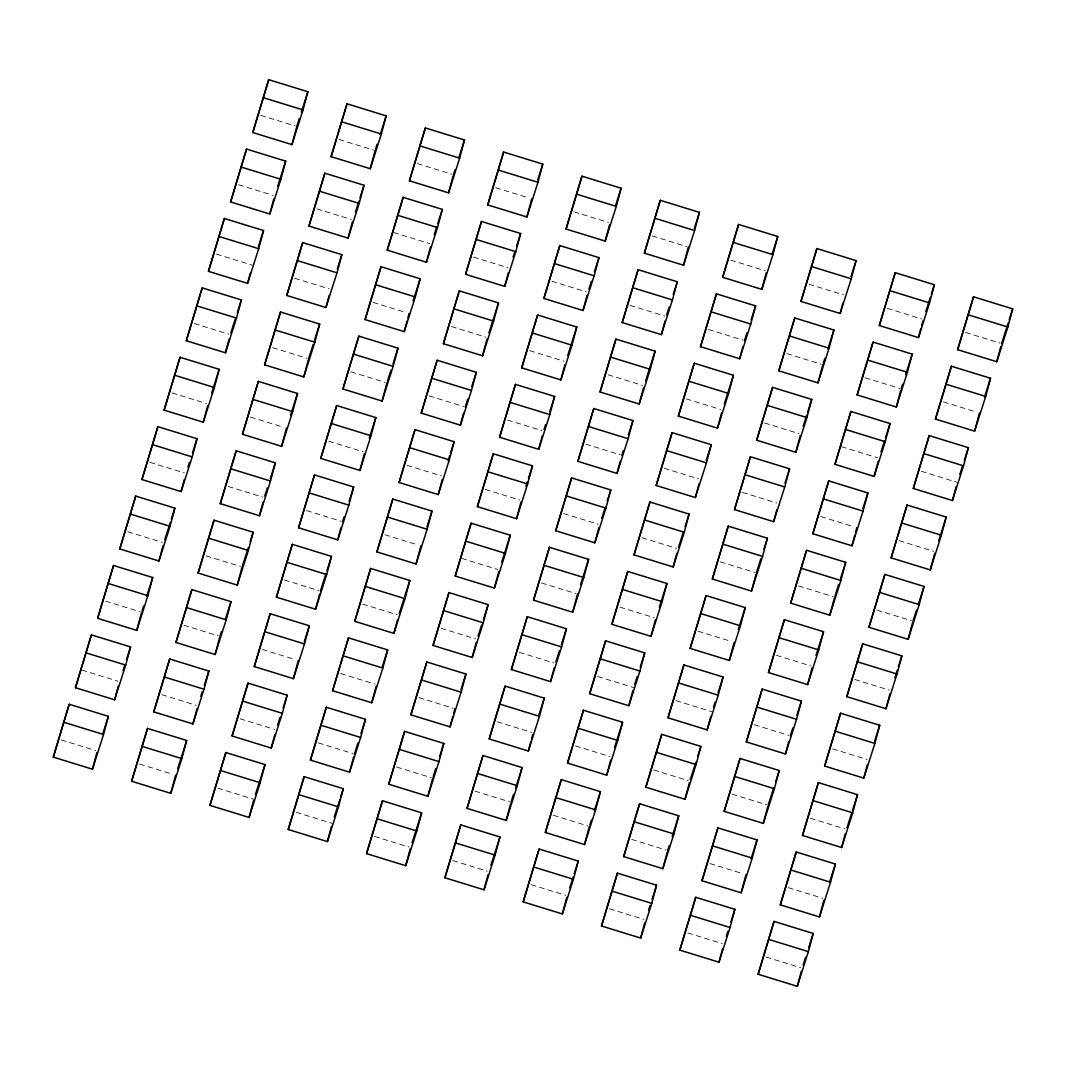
<?xml version="1.0" encoding="UTF-8"?>
<svg xmlns="http://www.w3.org/2000/svg" width="1066" height="1066" viewBox="0 0 1066 1066"><rect width="100%" height="100%" fill="white"/><g stroke="black" fill="none" stroke-linecap="round" stroke-linejoin="round"><path stroke-width="0.75" stroke-dasharray="5 3.75" d="M260.757 115.341L295.215 125.961M339.068 139.459L373.526 150.079M417.379 163.591L451.837 174.211M495.703 187.723L528.589 197.85M574.014 211.841L608.473 222.461M652.325 235.972L686.784 246.579M730.65 260.091L765.108 270.711M808.961 284.222L843.419 294.829M887.272 308.341L921.73 318.961M965.596 332.472L1000.055 343.092M238.584 184.738L273.043 195.358M316.908 208.869L351.367 219.476M393.647 232.508L429.678 243.608M473.531 257.119L507.989 267.726M551.855 281.237L586.313 291.857M630.166 305.369L664.624 315.989M708.477 329.487L742.935 340.107M786.801 353.619L821.26 364.239M865.112 377.75L899.571 388.357M943.423 401.869L976.323 412.009M216.425 254.134L252.442 265.234M294.736 278.266L329.194 288.873M373.06 302.384L405.946 312.525M451.371 326.516L485.83 337.136M529.682 350.634L564.141 361.254M608.006 374.766L642.465 385.386M686.317 398.897L720.776 409.504M764.628 423.015L799.087 433.635M841.38 446.667L877.411 457.754M921.264 471.265L957.281 482.365M194.252 323.531L228.71 334.151M272.576 347.663L307.035 358.283M350.887 371.794L385.346 382.401M429.198 395.912L463.657 406.532M507.523 420.044L541.981 430.651M585.834 444.162L620.292 454.782M664.145 468.294L698.603 478.9M742.469 492.412L776.927 503.032M820.78 516.544L853.679 526.671M899.091 540.662L933.55 551.282M172.092 392.941L206.551 403.548M250.403 417.059L283.303 427.2M328.728 441.191L363.186 451.797M407.039 465.309L441.497 475.929M485.35 489.441L519.808 500.061M563.674 513.559L598.133 524.179M641.985 537.69L676.444 548.31M720.296 561.822L754.755 572.429M798.621 585.94L833.079 596.56M876.932 610.072L911.39 620.678M149.933 462.338L184.391 472.944M228.244 486.456L262.702 497.076M306.555 510.587L341.013 521.207M384.879 534.719L417.765 544.846M461.618 558.357L497.649 569.457M541.501 582.969L575.96 593.575M619.826 607.087L654.284 617.707M698.137 631.219L731.023 641.346M776.448 655.337L810.906 665.957M854.772 679.468L889.231 690.075M127.76 531.734L162.219 542.354M206.071 555.866L240.53 566.472M284.395 579.984L318.854 590.604M362.707 604.116L397.165 614.722M441.018 628.234L475.476 638.854M519.342 652.365L553.8 662.972M597.653 676.484L633.684 687.583M675.964 700.615L711.995 711.715M754.288 724.733L788.747 735.353M832.599 748.865L867.058 759.485M105.601 601.131L140.059 611.751M183.912 625.262L218.37 635.869M262.223 649.381L295.122 659.521M340.547 673.512L375.005 684.132M418.858 697.63L453.317 708.25M497.169 721.762L531.628 732.382M575.493 745.894L609.952 756.5M653.804 770.012L688.263 780.632M732.115 794.143L766.574 804.75M810.44 818.262L844.898 828.882M81.869 670.048L117.886 681.147M161.752 694.659L196.211 705.279M240.063 718.79L274.522 729.397M318.374 742.909L352.833 753.529M396.699 767.04L431.157 777.647M475.01 791.159L509.468 801.779M553.321 815.29L587.779 825.897M631.645 839.408L666.103 850.028M709.956 863.54L742.842 873.667M788.267 887.658L822.725 898.278M61.268 739.937L95.727 750.544M139.579 764.055L172.479 774.196M217.89 788.187L253.921 799.287M296.215 812.305L332.232 823.405M374.526 836.437L408.984 847.044M452.837 860.555L487.295 871.175M531.161 884.687L565.62 895.307M609.472 908.805L643.931 919.425M687.783 932.937L722.242 943.557M766.108 957.068L800.566 967.675"/><path stroke-width="1.5" d="M53.3 757.127L69.21 704.266L108.372 716.325L103.535 734.501L92.462 769.199L53.3 757.127L69.21 704.266M75.459 687.73L91.383 634.87L130.545 646.929L125.708 665.091L114.622 699.789L75.459 687.73L91.383 634.87M97.632 618.333L113.542 565.473L152.704 577.532L147.868 595.694L136.794 630.392L97.632 618.333L113.542 565.473M119.792 548.937L135.715 496.076L174.864 508.136L170.04 526.298L158.954 560.996L119.792 548.937L135.715 496.076M141.965 479.54L157.875 426.666L197.037 438.739L192.2 456.901L181.113 491.599L141.965 479.54L157.875 426.666M164.124 410.13L180.047 357.27L219.196 369.329L214.373 387.504L203.286 422.203L164.124 410.13L180.047 357.27M186.297 340.734L202.207 287.873L241.369 299.932L236.532 318.094L225.446 352.793L186.297 340.734L202.207 287.873M208.456 271.337L224.366 218.477L263.529 230.536L258.692 248.698L247.618 283.396L208.456 271.337L224.366 218.477M230.616 201.94L246.539 149.08L285.701 161.139L280.864 179.301L269.778 213.999L230.616 201.94L246.539 149.08M252.789 132.544L268.699 79.67L307.861 91.743L303.024 109.905L291.951 144.603L252.789 132.544L268.699 79.67M92.462 769.199L96.886 752.543M114.622 699.789L118.246 686.171M136.794 630.392L141.618 612.23M158.954 560.996L162.978 545.859M181.113 491.599L184.338 479.487M203.286 422.203L207.71 405.546M225.446 352.793L229.07 339.175M247.618 283.396L250.43 272.803M269.778 213.999L273.802 198.862M291.951 144.603L296.375 127.947M131.611 781.258L147.534 728.398L186.683 740.457L181.86 758.619L170.773 793.317L131.611 781.258L147.534 728.398M153.784 711.861L169.694 658.988L208.856 671.06L204.019 689.222L192.933 723.921L153.784 711.861L169.694 658.988M175.943 642.465L191.867 589.591L231.016 601.664L226.192 619.826L215.105 654.524L175.943 642.465L191.867 589.591M198.116 573.055L214.026 520.195L253.188 532.254L248.351 550.429L237.265 585.127L198.116 573.055L214.026 520.195M220.276 503.658L236.199 450.798L275.348 462.857L270.511 481.019L259.438 515.717L220.276 503.658L236.199 450.798M242.448 434.262L258.358 381.401L297.521 393.461L292.684 411.623L281.597 446.321L242.448 434.262L258.358 381.401M264.608 364.865L280.518 312.005L319.68 324.064L314.843 342.226L303.77 376.924L264.608 364.865L280.518 312.005M286.767 295.469L302.691 242.595L341.84 254.667L337.016 272.829L325.93 307.528L286.767 295.469L302.691 242.595M308.94 226.059L324.85 173.198L364.012 185.257L359.175 203.433L348.089 238.131L308.94 226.059L324.85 173.198M331.1 156.662L347.023 103.802L386.172 115.861L381.348 134.023L370.262 168.721L331.1 156.662L347.023 103.802M170.773 793.317L175.61 775.155M192.933 723.921L196.97 708.783M215.105 654.524L219.529 637.868M237.265 585.127L242.102 566.952M259.438 515.717L263.062 502.099M281.597 446.321L286.434 428.159M303.77 376.924L308.194 360.268M325.93 307.528L329.154 295.415M348.089 238.131L352.526 221.475M370.262 168.721L375.099 150.559M209.935 805.376L225.845 752.516L265.008 764.575L260.171 782.75L249.084 817.449L209.935 805.376L225.845 752.516M232.095 735.98L248.018 683.119L287.167 695.179L282.33 713.341L271.257 748.052L232.095 735.98L248.018 683.119M254.268 666.583L270.178 613.723L309.34 625.782L304.503 643.944L293.416 678.642L254.268 666.583L270.178 613.723M276.427 597.187L292.337 544.326L331.499 556.385L326.662 574.547L315.589 609.246L276.427 597.187L292.337 544.326M298.587 527.79L314.51 474.916L353.659 486.989L348.835 505.151L337.749 539.849L298.587 527.79L314.51 474.916M320.759 458.393L336.669 405.52L375.832 417.592L370.995 435.754L359.922 470.452L320.759 458.393L336.669 405.52M342.919 388.983L358.842 336.123L397.991 348.182L393.167 366.358L382.081 401.056L342.919 388.983L358.842 336.123M365.092 319.587L381.002 266.727L420.164 278.786L415.327 296.948L404.241 331.646L365.092 319.587L381.002 266.727M387.251 250.19L403.175 197.33L442.323 209.389L437.5 227.551L426.413 262.249L387.251 250.19L403.175 197.33M409.424 180.794L425.334 127.933L464.496 139.992L459.659 158.154L448.573 192.853L409.424 180.794L425.334 127.933M249.084 817.449L253.521 800.793M271.257 748.052L274.881 734.421M293.416 678.642L298.253 660.48M315.589 609.246L319.613 594.108M337.749 539.849L340.973 527.737M359.922 470.452L364.345 453.796M382.081 401.056L386.918 382.881M404.241 331.646L407.065 321.053M407.865 318.028L409.077 313.484M426.413 262.249L430.437 247.112M448.573 192.853L453.01 176.196M288.246 829.508L304.156 776.648L343.319 788.707L338.482 806.869L327.409 841.567L288.246 829.508L304.156 776.648M310.406 760.111L326.329 707.251L365.491 719.31L360.654 737.472L349.568 772.17L310.406 760.111L326.329 707.251M332.579 690.715L348.489 637.841L387.651 649.914L382.814 668.076L371.741 702.774L332.579 690.715L348.489 637.841M354.738 621.305L370.662 568.445L409.81 580.504L404.987 598.679L393.9 633.377L354.738 621.305L370.662 568.445M376.911 551.908L392.821 499.048L431.983 511.107L427.146 529.269L416.06 563.981L376.911 551.908L392.821 499.048M399.07 482.512L414.994 429.651L454.143 441.71L449.319 459.872L438.233 494.571L399.07 482.512L414.994 429.651M421.243 413.115L437.153 360.255L476.315 372.314L471.478 390.476L460.392 425.174L421.243 413.115L437.153 360.255M443.403 343.718L459.313 290.845L498.475 302.917L493.638 321.079L482.565 355.778L443.403 343.718L459.313 290.845M465.562 274.322L481.486 221.448L520.648 233.521L515.811 251.683L504.724 286.381L465.562 274.322L481.486 221.448M487.735 204.912L503.645 152.052L542.807 164.111L537.97 182.286L526.897 216.984L487.735 204.912L503.645 152.052M327.409 841.567L331.433 826.43M349.568 772.17L353.592 757.033M371.741 702.774L376.165 686.118M393.9 633.377L397.525 619.746M416.06 563.981L420.897 545.805M438.233 494.571L442.257 479.434M460.392 425.174L463.617 413.062M482.565 355.778L486.989 339.121M504.724 286.381L508.349 272.749M526.897 216.984L531.721 198.809M366.557 853.639L382.481 800.766L421.63 812.838L416.806 831L405.72 865.699L366.557 853.639L382.481 800.766M388.73 784.23L404.64 731.369L443.802 743.428L438.965 761.604L427.879 796.302L388.73 784.23L404.64 731.369M410.89 714.833L426.813 661.973L465.962 674.032L461.138 692.194L450.052 726.892L410.89 714.833L426.813 661.973M433.062 645.436L448.973 592.576L488.135 604.635L483.298 622.797L472.211 657.495L433.062 645.436L448.973 592.576M455.222 576.04L471.132 523.179L510.294 535.239L505.457 553.401L494.384 588.099L455.222 576.04L471.132 523.179M477.395 506.643L493.305 453.77L532.467 465.842L527.63 484.004L516.544 518.702L477.395 506.643L493.305 453.77M499.554 437.233L515.464 384.373L554.626 396.432L549.79 414.607L538.716 449.306L499.554 437.233L515.464 384.373M521.714 367.837L537.637 314.976L576.786 327.035L571.962 345.197L560.876 379.909L521.714 367.837L537.637 314.976M543.887 298.44L559.797 245.58L598.959 257.639L594.122 275.801L583.035 310.499L543.887 298.44L559.797 245.58M566.046 229.043L581.969 176.183L621.118 188.242L616.295 206.404L605.208 241.103L566.046 229.043L581.969 176.183M405.72 865.699L410.144 849.042M427.879 796.302L432.716 778.127M450.052 726.892L452.863 716.299M453.676 713.274L454.889 708.73M472.211 657.495L476.249 642.358M494.384 588.099L498.808 571.456M516.544 518.702L520.981 502.046M538.716 449.306L542.341 435.674M560.876 379.909L564.9 364.772M583.035 310.499L587.073 295.362M605.208 241.103L609.632 224.46M444.882 877.758L460.792 824.897L499.954 836.957L495.117 855.119L484.031 889.817L444.882 877.758L460.792 824.897M467.041 808.361L482.965 755.501L522.113 767.56L517.276 785.722L506.203 820.42L467.041 808.361L482.965 755.501M489.214 738.965L505.124 686.091L544.286 698.163L539.449 716.325L528.363 751.024L489.214 738.965L505.124 686.091M511.374 669.568L527.284 616.694L566.446 628.767L561.609 646.929L550.536 681.627L511.374 669.568L527.284 616.694M533.533 600.158L549.456 547.298L588.605 559.357L583.782 577.532L572.695 612.23L533.533 600.158L549.456 547.298M555.706 530.761L571.616 477.901L610.778 489.96L605.941 508.122L594.868 542.821L555.706 530.761L571.616 477.901M577.865 461.365L593.789 408.505L632.938 420.564L628.114 438.726L617.027 473.424L577.865 461.365L593.789 408.505M600.038 391.968L615.948 339.108L655.11 351.167L650.273 369.329L639.187 404.027L600.038 391.968L615.948 339.108M622.198 322.572L638.121 269.698L677.27 281.77L672.446 299.932L661.36 334.631L622.198 322.572L638.121 269.698M644.37 253.162L660.28 200.301L699.443 212.361L694.606 230.536L683.519 265.234L644.37 253.162L660.28 200.301M484.031 889.817L488.068 874.68M506.203 820.42L510.627 803.777M528.363 751.024L530.788 741.936M531.588 738.911L532.8 734.367M550.536 681.627L554.16 667.996M572.695 612.23L577.532 594.055M594.868 542.821L598.892 527.683M617.027 473.424L620.252 461.311M639.187 404.027L643.624 387.384M661.36 334.631L664.984 321.013M683.519 265.234L688.356 247.072M523.193 901.889L539.103 849.016L578.265 861.088L573.428 879.25L562.355 913.948L523.193 901.889L539.103 849.016M545.352 832.479L561.276 779.619L600.438 791.678L595.601 809.854L584.514 844.552L545.352 832.479L561.276 779.619M567.525 763.083L583.435 710.222L622.597 722.282L617.76 740.444L606.687 775.155L567.525 763.083L583.435 710.222M589.685 693.686L605.608 640.826L644.757 652.885L639.933 671.047L628.847 705.745L589.685 693.686L605.608 640.826M611.857 624.29L627.767 571.429L666.93 583.488L662.093 601.65L651.006 636.349L611.857 624.29L627.767 571.429M634.017 554.893L649.94 502.019L689.089 514.092L684.265 532.254L673.179 566.952L634.017 554.893L649.94 502.019M656.19 485.496L672.1 432.623L711.262 444.695L706.425 462.857L695.338 497.555L656.19 485.496L672.1 432.623M678.349 416.086L694.259 363.226L733.421 375.285L728.584 393.461L717.511 428.159L678.349 416.086L694.259 363.226M700.509 346.69L716.432 293.83L755.594 305.889L750.757 324.051L739.671 358.749L700.509 346.69L716.432 293.83M722.681 277.293L738.591 224.433L777.754 236.492L772.917 254.654L761.844 289.352L722.681 277.293L738.591 224.433M562.355 913.948L566.779 897.292M584.514 844.552L589.351 826.39M606.687 775.155L610.711 760.018M628.847 705.745L632.871 690.608M651.006 636.349L655.443 619.706M673.179 566.952L676.803 553.334M695.338 497.555L698.963 483.924M717.511 428.159L721.535 413.022M739.671 358.749L742.895 346.65M761.844 289.352L766.267 272.709M601.504 926.008L617.427 873.147L656.576 885.206L651.752 903.368L640.666 938.067L601.504 926.008L617.427 873.147M623.677 856.611L639.587 803.751L678.749 815.81L673.912 833.972L662.825 868.67L623.677 856.611L639.587 803.751M645.836 787.214L661.759 734.354L700.908 746.413L696.085 764.575L684.998 799.273L645.836 787.214L661.759 734.354M668.009 717.818L683.919 664.944L723.081 677.017L718.244 695.179L707.158 729.877L668.009 717.818L683.919 664.944M690.168 648.408L706.078 595.548L745.241 607.607L740.404 625.782L729.331 660.48L690.168 648.408L706.078 595.548M712.341 579.011L728.251 526.151L767.413 538.21L762.576 556.372L751.49 591.084L712.341 579.011L728.251 526.151M734.501 509.615L750.411 456.754L789.573 468.813L784.736 486.975L773.663 521.674L734.501 509.615L750.411 456.754M756.66 440.218L772.583 387.358L811.732 399.417L806.909 417.579L795.822 452.277L756.66 440.218L772.583 387.358M778.833 370.821L794.743 317.948L833.905 330.02L829.068 348.182L817.982 382.881L778.833 370.821L794.743 317.948M800.992 301.425L816.916 248.551L856.065 260.624L851.241 278.786L840.155 313.484L800.992 301.425L816.916 248.551M640.666 938.067L644.69 922.943M662.825 868.67L667.263 852.027M684.998 799.273L689.422 782.631M707.158 729.877L710.782 716.259M729.331 660.48L734.154 642.318M751.49 591.084L755.927 574.427M773.663 521.674L776.874 509.575M795.822 452.277L800.26 435.634M817.982 382.881L822.819 364.719M840.155 313.484L842.966 302.891M679.828 950.139L695.738 897.279L734.9 909.338L730.063 927.5L718.977 962.198L679.828 950.139L695.738 897.279M701.988 880.743L717.911 827.869L757.06 839.941L752.223 858.103L741.15 892.802L701.988 880.743L717.911 827.869M724.16 811.333L740.07 758.472L779.233 770.531L774.396 788.707L763.309 823.405L724.16 811.333L740.07 758.472M746.32 741.936L762.23 689.076L801.392 701.135L796.555 719.297L785.482 753.995L746.32 741.936L762.23 689.076M768.479 672.539L784.403 619.679L823.552 631.738L818.728 649.9L807.642 684.599L768.479 672.539L784.403 619.679M790.652 603.143L806.562 550.283L845.724 562.342L840.887 580.504L829.801 615.202L790.652 603.143L806.562 550.283M812.812 533.746L828.735 480.873L867.884 492.945L863.06 511.107L851.974 545.805L812.812 533.746L828.735 480.873M834.984 464.336L850.895 411.476L890.057 423.535L885.22 441.71L874.133 476.409L834.984 464.336L850.895 411.476M857.144 394.94L873.067 342.079L912.216 354.139L907.393 372.3L896.306 407.012L857.144 394.94L873.067 342.079M879.317 325.543L895.227 272.683L934.389 284.742L929.552 302.904L918.466 337.602L879.317 325.543L895.227 272.683M718.977 962.198L722.601 948.58M741.15 892.802L745.973 874.64M763.309 823.405L767.747 806.749M785.482 753.995L788.693 741.896M807.642 684.599L812.079 667.956M829.801 615.202L834.638 597.04M851.974 545.805L854.799 535.212M855.598 532.187L856.811 527.643M874.133 476.409L878.171 461.272M896.306 407.012L900.73 390.356M918.466 337.602L920.891 328.528M921.69 325.503L922.903 320.959M758.139 974.257L774.049 921.397L813.211 933.456L808.374 951.632L797.301 986.33L758.139 974.257L774.049 921.397M780.299 904.861L796.222 852L835.384 864.06L830.547 882.222L819.461 916.92L780.299 904.861L796.222 852M802.471 835.464L818.382 782.604L857.544 794.663L852.707 812.825L841.634 847.523L802.471 835.464L818.382 782.604M824.631 766.068L840.554 713.207L879.703 725.266L874.88 743.428L863.793 778.127L824.631 766.068L840.554 713.207M846.804 696.671L862.714 643.797L901.876 655.87L897.039 674.032L885.953 708.73L846.804 696.671L862.714 643.797M868.963 627.261L884.887 574.401L924.035 586.46L919.212 604.635L908.125 639.334L868.963 627.261L884.887 574.401M891.136 557.864L907.046 505.004L946.208 517.063L941.371 535.225L930.285 569.924L891.136 557.864L907.046 505.004M913.295 488.468L929.206 435.608L968.368 447.667L963.531 465.829L952.458 500.527L913.295 488.468L929.206 435.608M935.455 419.071L951.378 366.211L990.541 378.27L985.704 396.432L974.617 431.13L935.455 419.071L951.378 366.211M957.628 349.675L973.538 296.801L1012.7 308.874L1007.863 327.035L996.79 361.734L957.628 349.675L973.538 296.801M797.301 986.33L801.326 971.193M819.461 916.92L823.898 900.277M841.634 847.523L845.258 833.905M863.793 778.127L867.418 764.509M885.953 708.73L889.99 693.593M908.125 639.334L912.549 622.677M930.285 569.924L934.722 553.281M952.458 500.527L956.082 486.909M974.617 431.13L979.454 412.968M996.79 361.734L1000.814 346.597M102.829 733.675L108.372 716.325M122.976 670.594L124.495 665.864M126.508 659.548L130.545 646.929M142.124 610.658L143.63 605.928M146.655 596.454L152.704 577.532M164.79 539.676L170.333 522.327M171.346 519.169L174.864 508.136M187.962 467.121L189.481 462.391M192.506 452.93L197.037 438.739M211.641 392.994L219.196 369.329M230.789 333.058L235.32 318.867M237.332 312.551L241.369 299.932M258.492 246.313L263.529 230.536M277.64 186.377L285.701 161.139M296.774 126.441L299.293 118.553M301.318 112.236L307.861 91.743M177.622 768.852L186.683 740.457M200.794 696.298L202.3 691.554M204.326 685.251L208.856 671.06M219.942 636.362L221.448 631.632M225.472 619.013L231.016 601.664M242.608 565.38L248.151 548.031M250.164 541.728L253.188 532.254M264.768 495.983L267.286 488.095M270.311 478.634L275.348 462.857M290.458 415.54L297.521 393.461M308.594 358.762L313.137 344.571M314.137 341.413L319.68 324.064M337.309 268.859L341.84 254.667M355.444 212.081L358.975 201.034M359.975 197.876L364.012 185.257M375.592 148.987L377.111 144.256M380.136 134.796L386.172 115.861M255.427 794.543L265.008 764.575M277.6 725.147L280.118 717.258M283.143 707.797L287.167 695.179M304.303 641.559L309.34 625.782M320.413 591.084L325.956 573.735M326.969 570.577L331.499 556.385M342.586 521.687L344.091 516.957M349.128 501.18L353.659 486.989M369.276 438.086L375.832 417.592M387.411 381.308L390.942 370.262M392.954 363.959L397.991 348.182M413.115 300.865L420.164 278.786M434.262 234.627L436.78 226.738M437.793 223.58L442.323 209.389M453.41 174.691L454.915 169.96M458.953 157.342L464.496 139.992M334.258 817.102L339.788 799.753M340.8 796.595L343.319 788.707M354.405 754.008L357.923 742.962M360.948 733.501L365.491 719.31M382.108 667.263L387.651 649.914M399.23 613.63L403.774 599.438M404.774 596.28L409.81 580.504M426.946 526.884L431.983 511.107M448.106 460.632L449.612 455.902M450.625 452.757L454.143 441.71M465.229 407.012L467.747 399.124M471.772 386.505L476.315 372.314M488.908 332.885L498.475 302.917M513.079 257.173L514.598 252.442M516.61 246.126L520.648 233.521M537.77 179.887L542.807 164.111M412.062 842.806L421.63 812.838M433.222 776.554L435.741 768.666M439.765 756.047L443.802 743.428M460.925 689.809L465.962 674.032M478.061 636.175L481.579 625.142M483.591 618.826L488.135 604.635M501.726 562.048L510.294 535.239M525.911 486.336L527.43 481.605M528.43 478.461L532.467 465.842M544.046 429.558L545.565 424.828M549.59 412.209L554.626 396.432M567.725 355.431L576.786 327.035M588.885 289.179L591.403 281.304M594.428 271.83L598.959 257.639M615.575 205.591L621.118 188.242M490.88 865.352L499.954 836.957M511.027 802.258L513.559 794.37M515.571 788.067L522.113 767.56M538.743 715.513L544.286 698.163M555.866 661.879L559.397 650.846M561.409 644.53L566.446 628.767M580.557 584.594L588.605 559.357M601.704 518.356L605.235 507.309M607.247 501.007L610.778 489.96M621.864 455.262L623.37 450.532M628.407 434.755L632.938 420.564M645.53 381.135L655.11 351.167M666.69 314.883L669.208 307.008M673.246 294.389L677.27 281.77M694.406 228.137L699.443 212.361M569.697 887.898L573.228 876.852M574.241 873.707L578.265 861.088M589.858 824.804L591.364 820.074M594.388 810.613L600.438 791.678M614.536 747.519L622.597 722.282M634.683 684.425L637.202 676.55M640.226 667.076L644.757 652.885M659.374 607.14L666.93 583.488M678.509 547.204L683.053 533.013M685.065 526.711L689.089 514.092M706.225 460.459L711.262 444.695M724.36 403.681L733.421 375.285M744.508 340.587L747.026 332.699M751.05 320.08L755.594 305.889M772.21 253.841L777.754 236.492M648.528 910.444L650.033 905.714M652.046 899.411L656.576 885.206M667.662 850.508L669.182 845.778M672.193 836.317L678.749 815.81M690.328 779.539L695.871 762.19M697.884 755.874L700.908 746.413M713.5 706.985L715.019 702.254M718.044 692.78L723.081 677.017M738.192 629.7L745.241 607.607M756.327 572.908L760.857 558.717M763.882 549.256L767.413 538.21M785.042 483.005L789.573 468.813M803.178 426.227L806.695 415.194M807.708 412.036L811.732 399.417M823.325 363.133L824.831 358.403M827.856 348.942L833.905 330.02M851.028 276.387L856.065 260.624M726.332 936.148L727.838 931.418M730.863 921.957L734.9 909.338M751.024 858.863L757.06 839.941M768.146 805.243L773.689 787.881M775.702 781.578L779.233 770.531M790.306 735.833L792.824 727.945M796.862 715.339L801.392 701.135M815.996 655.403L823.552 631.738M835.144 595.468L838.675 584.421M840.688 578.118L845.724 562.342M862.847 508.709L867.884 492.945M880.982 451.931L884.513 440.898M885.526 437.74L890.057 423.535M901.143 388.837L902.649 384.106M905.674 374.646L912.216 354.139M925.821 311.552L930.352 297.361M931.364 294.203L934.389 284.742M803.138 965.01L805.656 957.121M808.681 947.661L813.211 933.456M829.841 881.409L835.384 864.06M846.964 827.789L851.494 813.585M852.507 810.44L857.544 794.663M874.666 741.03L879.703 725.266M894.827 677.949L897.345 670.061M898.345 666.903L901.876 655.87M912.962 621.172L916.48 610.125M918.492 603.809L924.035 586.46M938.653 540.729L946.208 517.063M959.8 474.477L962.318 466.588M964.344 460.285L968.368 447.667M984.491 397.192L990.541 378.27M1001.614 343.572L1008.17 323.065M1009.169 319.907L1012.7 308.874M263.875 97.845L303.024 109.905M342.186 121.964L381.348 134.023M420.497 146.095L459.659 158.154M498.821 170.214L537.97 182.286M577.132 194.345L616.295 206.404M655.443 218.463L694.606 230.536M733.768 242.595L772.917 254.654M812.079 266.713L851.241 278.786M890.39 290.845L929.552 302.904M968.714 314.976L1007.863 327.035M241.702 167.242L280.864 179.301M320.027 191.36L359.175 203.433M398.338 215.492L437.5 227.551M476.649 239.61L515.811 251.683M554.973 263.742L594.122 275.801M633.284 287.873L672.446 299.932M711.595 311.992L750.757 324.051M789.919 336.123L829.068 348.182M868.23 360.241L907.393 372.3M946.541 384.373L985.704 396.432M219.543 236.639L258.692 248.698M297.854 260.757L337.016 272.829M376.165 284.889L415.327 296.948M454.489 309.02L493.638 321.079M532.8 333.138L571.962 345.197M611.111 357.27L650.273 369.329M689.435 381.388L728.584 393.461M767.747 405.52L806.909 417.579M846.058 429.638L885.22 441.71M924.382 453.77L963.531 465.829M197.37 306.035L236.532 318.094M275.694 330.167L314.843 342.226M354.005 354.285L393.167 366.358M432.316 378.417L471.478 390.476M510.641 402.535L549.79 414.607M588.952 426.666L628.114 438.726M667.263 450.785L706.425 462.857M745.587 474.916L784.736 486.975M823.898 499.048L863.06 511.107M902.209 523.166L941.371 535.225M175.21 375.432L214.373 387.504M253.521 399.563L292.684 411.623M331.846 423.682L370.995 435.754M410.157 447.813L449.319 459.872M488.468 471.945L527.63 484.004M566.792 496.063L605.941 508.122M645.103 520.195L684.265 532.254M723.414 544.313L762.576 556.372M801.739 568.445L840.887 580.504M880.05 592.563L919.212 604.635M153.038 444.828L192.2 456.901M231.362 468.96L270.511 481.019M309.673 493.092L348.835 505.151M387.984 517.21L427.146 529.269M466.308 541.341L505.457 553.401M544.619 565.46L583.782 577.532M622.93 589.591L662.093 601.65M701.255 613.71L740.404 625.782M779.566 637.841L818.728 649.9M857.877 661.959L897.039 674.032M130.878 514.238L170.04 526.298M209.189 538.357L248.351 550.429M287.514 562.488L326.662 574.547M365.825 586.606L404.987 598.679M444.136 610.738L483.298 622.797M522.46 634.856L561.609 646.929M600.771 658.988L639.933 671.047M679.082 683.119L718.244 695.179M757.406 707.238L796.555 719.297M835.717 731.369L874.88 743.428M108.719 583.635L147.868 595.694M187.03 607.753L226.192 619.826M265.341 631.885L304.503 643.944M343.665 656.016L382.814 668.076M421.976 680.135L461.138 692.194M500.287 704.266L539.449 716.325M578.611 728.384L617.76 740.444M656.923 752.516L696.085 764.575M735.234 776.634L774.396 788.707M813.558 800.766L852.707 812.825M86.546 653.032L125.708 665.091M164.857 677.163L204.019 689.222M243.181 701.281L282.33 713.341M321.492 725.413L360.654 737.472M399.803 749.531L438.965 761.604M478.128 773.663L517.276 785.722M556.439 797.781L595.601 809.854M634.75 821.913L673.912 833.972M713.074 846.031L752.223 858.103M791.385 870.162L830.547 882.222M64.386 722.428L103.535 734.501M142.697 746.56L181.86 758.619M221.008 770.678L260.171 782.75M299.333 794.81L338.482 806.869M377.644 818.928L416.806 831M455.955 843.059L495.117 855.119M534.279 867.191L573.428 879.25M612.59 891.309L651.752 903.368M690.901 915.441L730.063 927.5M769.226 939.559L808.374 951.632"/></g></svg>
